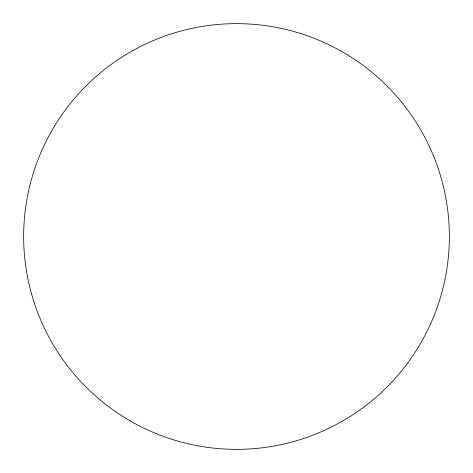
<?xml version="1.0" encoding="UTF-8"?>
<svg xmlns="http://www.w3.org/2000/svg" width="473" height="473" viewBox="0 0 473 473"><rect width="100%" height="100%" fill="white"/><g stroke="black" fill="none" stroke-linecap="round" stroke-linejoin="round"><path stroke-width="0.71" d="M130.075 420.834A212.85 212.85 0 0 0 449.35 236.5A212.85 212.85 0 0 0 130.075 52.166A212.85 212.85 0 0 0 130.075 420.834"/></g></svg>
